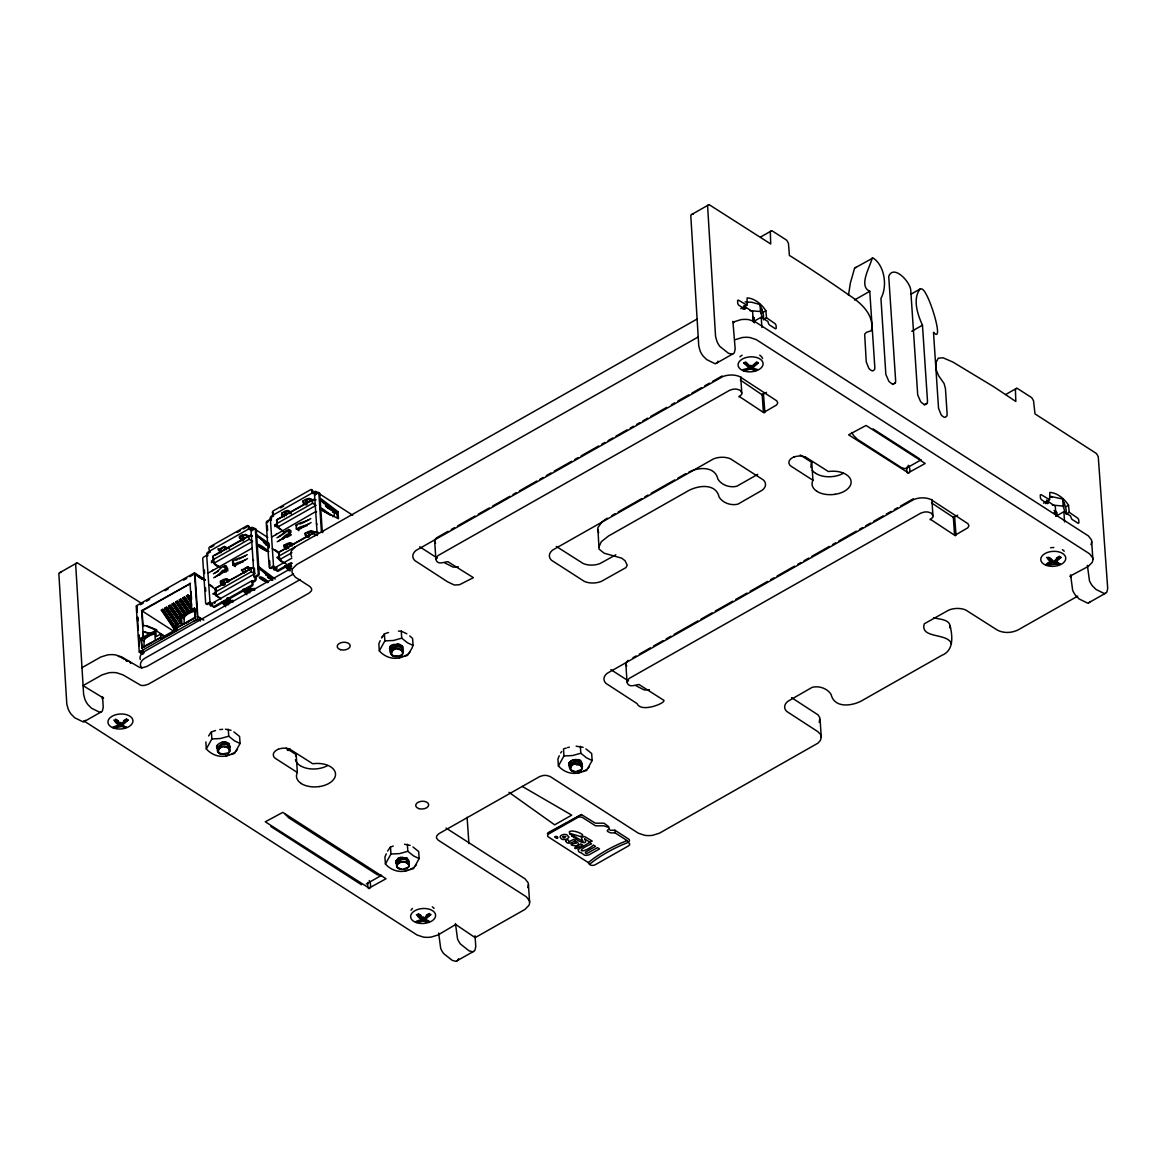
<?xml version="1.0" encoding="UTF-8"?>
<svg xmlns="http://www.w3.org/2000/svg" width="1166" height="1166" viewBox="0 0 1166 1166"><rect width="100%" height="100%" fill="white"/><g stroke="black" fill="none" stroke-linecap="round" stroke-linejoin="round"><path stroke-width="1.5" d="M740.702 376.662L741.765 392.767C743.325 395.347 736.008 396.892 740.046 396.979L764.138 412.881L764.881 412.298L763.453 394.05L766.456 392.344M931.867 499.514L932.931 515.62C934.564 518.243 927.101 519.686 931.211 519.817L955.304 535.733L956.047 535.136L954.619 516.902L957.621 515.197M742.829 309.092L745.876 307.358L745.613 308.553A4.387 2.215 60.5 0 1 744.783 309.077L738.748 305.201A4.387 2.215 60.5 0 1 737.757 303.51L737.568 300.639A4.387 2.215 60.5 0 1 738.413 300.114L746.91 305.157L740.804 308.626M1045.508 503.595L1048.569 501.861L1048.292 503.071A4.387 2.215 60.5 0 1 1047.462 503.581L1041.427 499.704A4.387 2.215 60.5 0 1 1040.436 498.013L1040.247 495.142A4.387 2.215 60.5 0 1 1041.092 494.632L1049.589 499.66L1043.483 503.129M848.498 295.26L850.32 283.221L854.605 268.136L873.028 257.948C884.979 265.746 887.501 286.836 880.942 298.379L885.854 374.461L888.725 381.063A8.658 4.358 60.5 0 0 893.433 384.095L895.459 382.754L895.648 380.757L888.725 276.371C893.52 263.895 910.573 281.997 910.777 290.553L917.715 394.939L920.586 401.541A8.658 4.358 60.5 0 0 925.294 404.573L927.32 403.232L927.509 401.235L922.466 325.183C917.627 314.674 912.395 299.035 920.003 289.066L921.155 288.949C927.757 287.215 945.437 346.127 933.485 332.266L938.543 408.319L941.093 414.717A6.734 3.381 60.5 0 0 945.232 417.37L946.967 415.854L947.113 413.828L945.437 388.482L944.066 383.483L938.528 375.583L936.342 370.205L935.919 362.582L938.28 358.195L942.988 357.773L952.972 362.101L994.073 386.952L1015.819 401.468L1015.397 389.284A8.774 4.416 60.5 0 1 1017.073 388.249L1031.589 397.577A8.774 4.416 60.5 0 1 1033.557 400.958L1035 413.886L1096.302 453.443A8.774 4.416 60.5 0 1 1098.27 456.81L1107.7 588.407L1106.898 592.007A13.161 6.632 60.5 0 1 1104.391 593.581L1096.04 589.471L1092.411 585.871A13.161 6.632 60.5 0 1 1089.467 580.814L1087.397 565.364M791.583 697.632L818.138 714.947L819.873 717.833L819.232 722.439M820.077 719.364L821.258 737.262L820.427 740.337L818.066 743.092L659.431 833.194L652.581 835.322A17.49 10.45 -3.8 0 1 644.798 835.337L638.37 833.209L550.192 776.556L547.029 775.521A8.964 5.364 -3.8 0 0 543.123 775.521L539.683 776.571L438.81 833.748L436.842 835.76A8.934 5.334 -3.8 0 0 436.594 838.106L438.095 840.088L526.332 896.785L529.393 900.75A17.563 10.494 -3.8 0 1 528.868 905.428L524.933 909.436L475.174 937.639L455.702 924.492L438.066 934.957L431.216 937.07A17.548 10.494 -3.8 0 1 423.433 937.1L417.049 935.001L83.733 720.807M598.756 547.408L601.262 541.738L608.419 536.068L686.876 491.586C696.7 485.479 715.72 482.345 719.101 497.037C722.862 503.1 731.228 505.884 738.005 504.106L762.287 490.157A14.866 8.876 -3.8 0 0 763.409 479.984L730.47 458.821A14.866 8.876 -3.8 0 0 713.577 458.865L552.611 550.09A14.866 8.876 -3.8 0 0 551.489 560.263L584.428 581.44A14.866 8.876 -3.8 0 0 601.321 581.397L625.909 567.638L627.25 565.219L625.049 560.729L621.74 558.179L604.163 553.209L599.033 549.099L597.852 527.702L601.977 521.887L607.224 518.17M949.955 627.964C951.252 619.131 939.461 619.452 933.587 617.747M950.246 626.142C952.535 636.738 953.905 650.599 941.764 655.379L863.306 699.862C853.483 705.984 834.462 709.103 831.081 694.411C827.306 688.348 818.955 685.564 812.177 687.342L787.895 701.291A14.866 8.876 -3.8 0 0 786.773 711.464L817.76 731.592L820.427 734.23L821.258 737.262M217.794 748.047C218.989 743.748 226.262 742.494 228.857 746.065L228.944 746.838M390.814 647.888L392.709 645.192M397.081 865.478C398.626 860.537 406.832 860.085 409.324 864.502L408.289 867.285L403.975 868.889M570.101 765.333C571.311 761.048 578.569 759.795 581.178 763.351M229.104 749.184L229.017 748.412C220.33 740.133 211.833 757.025 226.175 753.979C234.191 753.571 224.12 743.281 230.198 749.417L229.95 751.312L227.997 752.945L223.085 753.848M402.27 651.386L402.183 650.613C393.51 642.32 384.999 659.213 399.355 656.167C407.371 655.758 397.3 645.468 403.378 651.605L402.343 654.388L399.69 655.686M397.664 867.358C400.302 870.171 405.331 870.055 408.071 867.46C411.773 865.58 404.238 861.339 407.809 862.884L408.231 864.268M581.411 766.485L581.324 765.712C572.652 757.434 564.14 774.326 578.496 771.28C586.513 770.872 576.441 760.567 582.504 766.703L581.47 769.502L577.155 771.105M218.115 548.647L220.797 551.664M242.878 590.55L246.828 594.747M283.79 545.076L286.472 548.078M402.97 651.153L403.217 649.258C399.647 642.408 383.803 650.234 392.927 655.307M408.931 864.05L409.179 862.14C402.474 852.681 388.905 868.787 402.081 869.399M582.111 766.266L582.359 764.357C579.269 758.483 564.723 763.482 570.742 769.677M753.95 320.023L754.198 318.114L752.668 316.496M754.111 322.384L754.358 320.475L752.828 318.857L753.265 320.256M1056.629 514.527L1056.323 511.743L1054.035 510.46M215.535 730.543L211.41 731.927L211.877 738.938L206.324 748.922C211.95 755.247 220.491 758.089 228.638 755.262M233.87 731.869L239.598 736.475L240.065 743.485L234.512 753.484L226.146 755.801M380.174 640.688L378.848 643.865L379.314 650.876C384.94 657.201 393.481 660.043 401.629 657.216M388.526 632.497L384.401 633.867L384.867 640.877L379.314 650.876M409.747 635.936L412.589 638.429L413.055 645.439L411.729 648.617L407.502 655.438L399.136 657.755M386.267 853.818L384.94 856.995L385.407 864.006C391.033 870.332 399.574 873.174 407.721 870.346M393.248 846.079L390.493 846.997L390.96 854.008L385.407 864.006M412.953 846.953L418.681 851.559L419.148 858.57L413.595 868.568L405.229 870.885M559.257 755.757L557.931 758.949L558.397 765.96C564.023 772.286 572.564 775.113 580.712 772.3M566.239 748.033L563.484 748.951L563.95 755.962L558.397 765.96M585.944 748.907L591.672 753.513L592.139 760.523L586.585 770.507L578.219 772.839M243.825 539.727L242.47 536.287L245.603 534.509L249.174 536.112M224.805 584.166L223.435 580.712M245.982 572.156L244.627 568.716L247.746 566.938L251.317 568.542M286.166 515.736L284.504 512.938L287.929 510.519L291.311 513.842M307.343 503.727L305.988 500.287L309.107 498.509L311.366 500.739M288.308 548.166L286.953 544.726L290.086 542.948L292.345 545.163M309.5 536.156L308.13 532.716L311.264 530.938L313.523 533.154M718.037 361.154L717.556 362.145A13.176 6.632 60.5 0 1 715.05 363.719L706.698 359.609L703.069 356.009A13.161 6.632 60.5 0 1 700.125 350.951L698.755 345.938L690.768 215.287A8.774 4.416 60.5 0 1 692.444 214.252L693.158 214.252M458.646 958.714L458.151 959.72A13.161 6.632 60.5 0 1 455.644 961.28L452.189 960.332L443.663 953.584A13.161 6.632 60.5 0 1 440.719 948.526L438.649 933.062M908.023 466.109L907.527 467.1A13.161 6.632 60.5 0 1 905.035 468.659L901.58 467.712L857.462 439.363L853.833 435.763A13.161 6.632 60.5 0 1 851.748 432.455M219.937 567.186L213.859 563.28L213.247 555.832L248.533 535.835L252.264 535.864L248.533 535.835M220.578 598.639L216.016 595.709L215.404 588.262L252.833 567.565L215.404 588.262M283.455 531.186L277.377 527.28L276.765 519.832L312.051 499.835L315.767 499.864L312.051 499.835M290.174 566.545L279.519 559.709L278.922 552.261L314.193 532.264L317.924 532.294L314.193 532.264M226.67 548.734L224.411 546.519L220.986 548.938L224.411 546.519L229.571 548.836M247.848 536.739L245.603 534.509L242.164 536.928M223.143 581.353L226.568 578.948L230.139 580.551M244.321 569.358L247.746 566.938L250.005 569.154M284.504 512.938L287.448 511.262C288.25 508.638 276.313 514.833 284.387 516.786M305.681 500.928L309.107 498.509M286.647 545.353L290.086 542.948M307.839 533.358L311.264 530.938M320.038 509.076L330.255 515.139M397.212 862.155C399.34 858.817 405.506 857.768 407.998 861.149L408.085 861.922M208.568 735.95L209.618 734.478M236.304 750.919L237.354 749.447M382.608 636.432L381.559 637.904L384.401 633.867M409.295 652.873L410.345 651.4M387.651 851.034L388.701 849.562M415.387 866.003L416.437 864.531M560.642 752.974L561.691 751.516M588.378 767.957L589.428 766.485M953.059 517.15L931.474 502.867M316.554 511.597L315.709 512.122M221.904 602.297L225.65 606.757M126.526 719.072L120.798 724.217C115.638 717.105 111.047 719.99 119.005 725.237C106.048 728.575 117.3 727.701 121.045 726.535C132.152 727.832 123.348 728.08 122.241 723.401L128.085 720.092L126.526 719.072L123.596 720.734M128.085 720.092L122.357 725.223M758.235 362.918L752.507 368.062L757.492 369.52L755.481 370.569L750.715 369.083L750.583 367.261L744.739 370.569L743.835 370.132L743.165 369.564L749.14 368.077L749.024 366.255L743.908 362.961L745.701 361.941L750.933 367.057L756.661 361.912L758.235 362.918L752.376 366.241L752.507 368.062M429.205 913.59L423.477 918.721C418.332 911.754 413.711 914.377 421.684 919.741C410.738 921.912 418.259 923.385 423.243 920.746C427.893 923.661 432.834 920.965 425.036 919.726L424.92 917.904L430.764 914.596L429.205 913.59L426.275 915.237M430.764 914.596L425.036 919.726M1059.34 556.415L1053.612 561.56C1048.453 554.448 1043.861 557.333 1051.819 562.58C1035.554 566.632 1057.868 563.805 1060.171 564.038L1055.055 560.744L1060.914 557.435L1059.34 556.415L1056.411 558.077M1060.914 557.435L1055.186 562.566L1060.171 564.038M209.997 733.676L211.41 731.927M389.08 848.761L390.493 846.997M229.002 749.84L230.037 747.056C223.347 737.597 209.778 753.688 222.954 754.315M436.171 538.153L435.049 539.567A8.774 5.247 -3.8 0 0 434.787 541.913L435.603 543.327M284.912 533.037L276.954 537.803M608.725 826.679L604.44 823.502A1.88 1.122 -3.8 0 0 603.157 823.181L596.103 823.196A1.88 1.122 -3.8 0 1 594.82 822.861L581.411 814.568L548.749 832.335L547.437 833.428L548.326 834.404M740.308 380.014L761.908 394.676M252.191 548.122L208.073 573.133M315.928 511.51L271.576 537.132M872.139 258.036C870.55 266.139 857.943 285.976 869.763 291.311L874.821 367.377L874.675 369.389L872.926 370.919A6.734 3.381 60.5 0 1 868.801 368.252L866.236 361.854L864.676 334.176L866.396 332.354L871.308 330.736C874.792 315.082 860.8 302.65 848.892 295.042C829.74 281.647 810.326 268.632 790.577 256.126L789.397 255.5L788.464 243.461A8.774 4.416 60.5 0 0 786.511 240.079L771.979 230.751A8.774 4.416 60.5 0 0 770.318 231.801L770.726 243.971L709.249 204.72A8.774 4.416 60.5 0 0 707.587 205.755L715.56 336.406L716.944 341.419A13.161 6.632 60.5 0 0 719.888 346.477L728.415 353.24L731.869 354.187A13.176 6.632 60.5 0 0 734.361 352.613L735.178 349.013L732.904 321.393L733.982 322.559M588.262 862.578L593.042 858.89A140.897 84.2 -3.8 0 1 620.691 843.222L627.089 840.569L628.78 842.741A3.76 2.245 -3.8 0 1 628.43 845.918L595.243 864.735A3.76 2.245 -3.8 0 1 589.938 864.749L588.262 862.578L548.501 837.028A3.76 2.245 -3.8 0 1 548.851 833.85L577.447 817.628A3.76 2.245 -3.8 0 1 582.738 817.628L594.995 825.499A1.88 1.122 -3.8 0 0 596.278 825.82L603.332 825.805A1.88 1.122 -3.8 0 1 604.615 826.126C616.391 829.42 601.612 829.507 609.978 832.568A1.88 1.122 -3.8 0 0 611.261 832.888L615.123 832.874L627.089 840.569M589.384 864.385L594.164 860.697A140.897 84.2 -3.8 0 1 621.813 845.029L628.212 842.377M239.511 536.36L242.732 534.509M305.39 532.643L304.982 533.547L308.917 537.264M243.082 590.288L246.317 588.422M255.937 535.369L269.215 545.09M295.537 546.635L291.587 550.629A17.548 10.494 -3.8 0 0 291.063 555.308L291.689 556.78M628.183 660.422L626.215 662.419A8.774 5.247 -3.8 0 0 625.953 664.766L626.769 666.165M234.862 752.274L230.97 754.475M407.852 654.228L403.961 656.429M413.945 867.358L410.053 869.559M586.935 769.312L583.044 771.513M907.294 467.07C904.699 476.879 913.124 474.052 908.46 465.278M368.121 882.341C365.905 892.165 373.528 889.439 369.287 880.549M268.18 521.625L268.049 521.727A1.472 0.918 -57.3 0 0 267.218 522.936M563.163 836.518L565.772 836.518L564.461 837.902A1.516 0.904 -3.8 0 1 563.163 836.532M194.416 573.468L203.904 579.604M197.287 616.61L203.802 620.137M59.86 572.608L76.665 563.076M691.788 214.427L708.593 204.895M210.813 547.393L213.917 545.63M237.208 532.439L240.313 530.676M243.417 528.912L246.522 527.149M280.525 507.88L283.63 506.117M760.626 236.989L771.338 230.926M251.011 530.253L254.115 576.951L257.394 575.1A1.472 0.918 -57.3 0 0 258.269 573.395L255.325 529.014A1.472 0.918 -57.3 0 0 254.144 528.475L251.011 530.253L251.943 530.851L251.798 528.679L248.518 529.087L208.277 551.853A2.347 1.472 -57.3 0 0 206.63 554.725L209.982 601.962L211.483 604.804M312.036 493.087L271.78 515.853A2.347 1.472 -57.3 0 0 270.148 518.724L270.264 520.459L271.314 519.861L271.489 517.194L273.485 516.057L272.363 512.603A1.472 0.918 -57.3 0 1 273.398 510.795L310.666 489.676A1.472 0.918 -57.3 0 1 311.832 490.23L312.036 493.087L315.301 492.679M209.895 550.935L209.967 552.057L207.665 553.733L207.81 555.861L206.878 555.264L203.598 557.129A1.472 0.918 -57.3 0 0 202.724 558.835L205.682 603.347A1.472 0.918 -57.3 0 0 206.848 603.74L209.982 601.962M317.269 535.573L314.529 494.253L317.662 492.475A1.472 0.918 -57.3 0 1 318.843 493.029L321.437 532.06M271.314 519.861L270.395 519.264L267.116 521.129A1.472 0.918 -57.3 0 0 266.242 522.834L269.2 567.346A1.472 0.918 -57.3 0 0 270.366 567.74L273.5 565.962L275.001 568.819L276.925 567.725L275.992 567.128L291.777 558.179M214.879 555.41L250.675 535.121M314.179 499.121L276.765 519.832M213.159 559.68L249.101 539.304L252.628 541.301L213.859 563.28L212.941 556.371M276.677 523.68L312.619 503.304L314.966 504.645M211.367 561.05C211.746 558.893 214.981 567.361 219.004 566.443M274.535 524.889L275.934 524.452L278.747 526.595M211.338 562.639L212.401 562.041M274.855 526.638L275.934 524.452M205.041 579.648L194.474 572.856L136.189 605.897L139.264 652.071L142.237 653.98M137.224 606.466L137.049 612.252M140.314 604.702L143.403 602.953M146.508 601.204L149.598 599.441M165.062 590.681L168.152 588.932M183.616 580.158L186.72 578.409M189.81 576.66L192.9 574.896M194.445 574.022L205.347 580.391M316.132 505.301L277.377 527.28L277.129 523.651M150.618 633.444L143.01 631.549L143.374 636.913L141.625 610.62L190.51 583.466L142.092 610.911L143.054 625.574L144.234 625.413M219.179 575.392A17.301 10.334 -3.8 0 0 219.631 574.969L221.671 572.987A15.916 9.517 -3.8 0 1 224.572 570.844L226.262 569.883L226 565.933L223.391 566.297A15.916 9.517 -3.8 0 0 220.476 568.44L218.436 570.422A17.301 10.334 -3.8 0 1 215.287 572.754M243.315 561.706A17.301 10.334 -3.8 0 1 242.601 561.954L239.19 563.061A15.916 9.517 -3.8 0 0 235.459 564.679L232.836 565.044L232.573 561.094L234.264 560.132A15.916 9.517 -3.8 0 1 237.995 558.514L241.406 557.406A17.301 10.334 -3.8 0 0 245.458 555.657M282.697 539.392A17.301 10.334 -3.8 0 0 283.149 538.969L285.174 536.987A15.916 9.517 -3.8 0 1 288.089 534.844L289.78 533.882L289.518 529.932L286.894 530.297A15.916 9.517 -3.8 0 0 283.994 532.439L281.953 534.422A17.301 10.334 -3.8 0 1 278.791 536.754M307.183 525.575A17.301 10.334 -3.8 0 1 306.104 525.953L302.694 527.061A15.916 9.517 -3.8 0 0 298.977 528.679L296.353 529.043L296.091 525.094L297.782 524.132A15.916 9.517 -3.8 0 1 301.513 522.514L304.924 521.406A17.301 10.334 -3.8 0 0 308.975 519.657M289.518 529.932L287.827 530.894A15.916 9.517 -3.8 0 0 287.273 531.215M213.436 573.803L218.042 571.194M247.294 554.608L238.928 559.112M310.812 518.608L302.431 523.111M288.221 532.527L291.063 530.924L290.13 530.326L290.392 534.276L291.325 534.873L287.069 537.293M226.262 569.883L223.653 570.247A15.916 9.517 -3.8 0 0 220.738 572.389L218.698 574.372A17.301 10.334 -3.8 0 1 215.55 576.704M232.836 565.044L234.526 564.082A15.916 9.517 -3.8 0 1 238.258 562.464L241.668 561.356A17.301 10.334 -3.8 0 0 245.72 559.607M289.78 533.882L287.157 534.247A15.916 9.517 -3.8 0 0 284.256 536.389L282.216 538.386A17.301 10.334 -3.8 0 1 279.053 540.703M296.353 529.043L298.044 528.081A15.916 9.517 -3.8 0 1 301.775 526.464L305.186 525.356A17.301 10.334 -3.8 0 0 309.238 523.607M222.385 570.334L222.823 571.661L225.956 569.883L225.344 568.658M286.34 535.66L289.459 533.882L288.862 532.658M213.699 577.753L226.889 570.276L227.807 570.874L227.632 568.236M234.381 566.035L247.556 558.558M277.216 541.753L290.392 534.276M311.074 522.557L297.898 530.034L298.817 530.632L298.642 527.994M332.485 512.268C336.376 508.974 318.012 502.109 321.131 498.829L338.009 511.699L338.475 518.753L321.874 510.125C317.181 501.876 338.825 524.991 333.534 511.67M175.323 630.923L161.345 610.124L162.876 609.264L163.896 609.905L176.809 629.159M176.911 625.909L164.945 608.084L166.461 607.224L167.481 607.88L178.413 624.16M180.497 623.883L168.531 606.058L170.047 605.198L171.067 605.839L181.007 620.647M181.094 617.397L172.116 604.017L173.632 603.157L174.652 603.813L182.61 615.648M184.68 615.356L175.702 601.991L177.217 601.131L178.238 601.773L186.196 613.622M188.265 613.331L179.287 599.951L180.817 599.091L181.823 599.747L189.781 611.582M191.851 611.29L182.873 597.925L184.403 597.065L185.409 597.706L191.384 606.597M191.443 603.318L186.458 595.884L187.988 595.024L190.991 598.639M163.896 609.905L162.365 610.78L161.345 610.124M172.116 604.017L173.122 604.673L174.652 603.813M175.702 601.991L176.722 602.647L178.238 601.773M186.458 595.884L187.478 596.54L188.994 595.68M337.295 517.587L336.945 512.311L338.009 511.699M332.776 516.727L333.84 516.13M316.336 531.565L278.922 552.261M81.853 667.754L100.786 657.012L107.622 654.898A17.548 10.494 -3.8 0 1 115.405 654.869L121.789 656.968L139.687 667.462A8.774 5.247 -3.8 0 0 143.578 667.448L147.003 666.384L300.23 579.531M215.316 592.109L251.258 571.748L254.771 573.73L216.016 595.709L215.098 588.801M278.834 556.109L696.962 319.105M272.174 580.1L261.942 570.538L259.741 568.862L258.327 569.095M141.523 647.83L160.981 637.365L141.99 648.136L140.897 638.312L143.374 636.913M190.043 583.175L191.792 609.468L194.722 608.361L195.363 617.878L175.906 628.343L195.305 617.164M291.937 552.684L279.519 559.709L278.616 552.801M140.897 638.312L155.763 630.456L164.581 636.126M194.722 608.361L180.322 616.523L180.73 622.702L176.139 625.297L176.518 630.923L175.906 628.343M181.969 624.728L181.459 617.047L194.795 609.497M210.915 602.56L207.781 604.338A1.472 0.918 -57.3 0 1 206.615 603.944L206.586 603.594M254.115 576.951L255.048 577.549L258.313 575.698A1.472 0.918 -57.3 0 0 259.202 573.993L256.258 529.612A1.472 0.918 -57.3 0 0 255.077 529.072M274.418 566.559L271.284 568.338A1.472 0.918 -57.3 0 1 270.133 567.944L270.089 567.536M251.943 580.755L212.474 603.128L212.678 606.145A1.472 0.918 -57.3 0 0 213.844 606.553L251.113 585.434A1.472 0.918 -57.3 0 0 252.148 583.627L251.943 580.755L253.066 584.224A1.472 0.918 -57.3 0 1 252.045 586.017L214.763 607.136A1.472 0.918 -57.3 0 1 213.611 606.743M252.876 581.353L255.179 579.721L255.048 577.549M165.178 636.855L160.762 634.013L156.171 636.621L155.763 630.456M252.949 582.475L254.582 581.557A2.347 1.472 -57.3 0 0 256.214 578.671L256.097 576.951M276.998 568.848L275.365 569.766A2.347 1.472 -57.3 0 1 273.485 568.891L273.369 567.157M291.325 562.624L277.348 570.553A1.472 0.918 -57.3 0 1 276.196 570.145L275.992 567.128M290.145 563.586L285.16 566.763L289.168 570.757M176.11 628.999L172.976 630.777L141.625 610.62M292.258 563.222L278.28 571.136A1.472 0.918 -57.3 0 1 277.114 570.742M161.025 638.035L176.416 629.305M233.098 600.344L227.501 601.088L224.542 602.764L224.98 604.075L228.682 604.731M254.815 588.451L248.679 589.078L245.72 590.754L246.157 592.08L249.859 592.722M160.514 637.073L160.675 639.347L176.051 630.631M139.264 652.071L197.55 619.029L200.523 620.953M194.008 621.026L197.477 619.627M224.98 604.075L228.099 602.312L233.331 601.612M246.157 592.08L249.291 590.302L254.873 589.894M288.483 568.075L291.617 566.312L291.004 565.087L288.06 566.763L288.483 568.075L292.2 568.731M698.157 336.989L296.718 564.533L292.783 568.512A17.548 10.494 -3.8 0 0 292.258 573.206L295.319 577.185L310.025 586.629L311.555 588.611A8.774 5.247 -3.8 0 1 311.293 590.958L309.325 592.955L148.199 684.282L144.773 685.346A8.774 5.247 -3.8 0 1 140.882 685.36L122.984 674.866L116.6 672.767A17.548 10.494 -3.8 0 0 108.817 672.782L101.967 674.91L83.034 685.637L103.555 698.113L102.083 698.696M291.354 568.25L144.788 651.328A14.094 8.424 -3.8 0 0 140.241 659.504M293.38 574.066L145.24 658.047A14.094 8.424 -3.8 0 0 141.873 668.249M761.281 313.333L765.858 310.724C761.821 304.457 754.81 298.307 747.144 297.898L746.91 305.157M753.571 321.539L761.209 317.21L767.942 321.524L768.394 323.201A4.387 2.215 60.5 0 0 769.385 324.891L775.419 328.768A4.387 2.215 60.5 0 0 776.25 328.244L776.06 325.372A4.387 2.215 60.5 0 0 775.084 323.682L766.514 317.764L765.858 310.724M763.453 319.499L766.514 317.764M84.098 721.623L100.903 712.091M716.026 363.442L732.846 353.91M854.489 299.983L869.763 291.311M437.017 537.57L448.108 531.288M451.271 529.495L454.449 527.702M457.611 525.91L475.028 516.028M478.206 514.235L489.283 507.953M492.46 506.161L509.877 496.279M513.04 494.486L516.217 492.693M519.38 490.901L536.797 481.019M539.975 479.226L543.137 477.433M546.3 475.626L551.052 472.944M554.229 471.137L571.646 461.27M574.823 459.477L577.986 457.684M581.149 455.877L598.581 446.01M601.743 444.217L604.906 442.41M608.084 440.617L612.835 437.92M615.998 436.128L627.089 429.846M630.252 428.053L633.415 426.26M636.592 424.468L639.755 422.66M642.918 420.868L647.669 418.171M650.847 416.379L666.675 407.4M671.427 404.704L674.604 402.911M677.767 401.119L688.858 394.837M692.021 393.044L701.524 387.651M704.687 385.859L709.438 383.162M712.615 381.369L722.118 375.977M114.603 727.73L120.448 724.421L125.564 727.701M910.835 294.269L920.003 289.066M764.634 411.948L776.673 404.937L777.766 402.897L776.789 400.856L739.608 376.574A14.866 8.876 -3.8 0 0 722.716 376.618L416.043 550.439A14.866 8.876 -3.8 0 0 414.907 560.613L447.671 581.878L454.361 585.026L459.491 584.72L473.411 577.666L448.604 562.158C447.598 560.03 438.11 566.472 435.982 559.811A8.774 5.247 -3.8 0 1 436.23 557.465L438.212 555.468L729.639 390.289L733.064 389.225A8.774 5.247 -3.8 0 1 736.956 389.211L740.148 390.26L741.765 392.767M911.768 331.246L922.466 325.183M611.931 515.503L615.08 513.725M618.213 511.947L641.752 498.596M644.885 496.818L648.034 495.04M651.167 493.262L674.706 479.926M677.84 478.147L685.695 473.702M892.398 384.489L895.459 382.754M615.765 554.827L600.126 563.499A14.866 8.876 -3.8 0 1 583.248 563.542L556.299 546.446M757.74 474.358L736.81 486.222C730.047 488 721.681 485.202 717.906 479.153C715.05 465.89 698.463 467.041 688.873 472.084M287.215 749.942L289.328 748.747M288.133 750.54L290.261 749.344M924.259 404.952L927.32 403.232M1005.719 394.487L1016.417 388.424M906.011 468.397L921.286 459.739M908.926 472.434L925.192 463.47L866.09 425.459L848.615 434.801L907.644 472.449M632.934 657.726L636.111 655.933M639.274 654.141L650.366 647.859M653.528 646.051L663.031 640.673M666.194 638.881L670.946 636.184M674.123 634.391L697.88 620.924M701.043 619.131L712.135 612.835M715.297 611.042L732.714 601.175M735.892 599.382L746.969 593.086M750.146 591.293L767.563 581.426M770.741 579.619L773.903 577.826M777.066 576.033L794.498 566.166M797.661 564.359L800.823 562.566M804.001 560.773L808.752 558.077M811.915 556.284L829.332 546.402M832.509 544.609L835.672 542.817M838.835 541.024L856.267 531.142M859.429 529.349L862.592 527.557M865.77 525.764L870.521 523.068M873.684 521.275L883.187 515.882M886.349 514.089L891.101 511.393M894.278 509.6L897.441 507.808M900.618 506.015L913.284 498.829M955.799 534.8L967.838 527.79L968.931 525.735L967.955 523.694L930.774 499.427A14.866 8.876 -3.8 0 0 913.882 499.471L607.209 673.292A14.866 8.876 -3.8 0 0 606.072 683.451L637.073 703.594C641.315 713.709 668.905 701.772 663.221 699.921L639.784 684.996C639.012 682.81 629.276 689.368 627.148 682.649A8.774 5.247 -3.8 0 1 627.395 680.317L629.378 678.32L920.805 513.127L924.23 512.063A8.774 5.247 -3.8 0 1 928.121 512.063L931.313 513.113L932.931 515.62M366.284 883.988L381.574 875.316A13.161 6.632 60.5 0 1 380.597 875.579L377.143 874.631L288.906 817.934L285.276 814.334M369.768 887.705L386.033 878.741L282.799 812.367L265.28 821.811L368.485 887.705M1065.491 506.962L1068.537 505.228C1064.5 498.975 1057.489 492.81 1049.823 492.402L1049.589 499.66M1056.25 516.042L1063.888 511.714L1070.621 516.042L1071.073 517.704A4.387 2.215 60.5 0 0 1072.064 519.395L1078.098 523.272A4.387 2.215 60.5 0 0 1078.929 522.747L1078.739 519.876A4.387 2.215 60.5 0 0 1077.763 518.185L1069.193 512.268L1068.537 505.228M1066.132 514.002L1069.193 512.268M547.641 833.734L566.122 823.269M569.197 821.52L581.513 814.538M1047.316 563.236L1051.703 560.759L1051.819 562.58M417.282 922.233L423.127 918.925L428.243 922.204M1047.418 565.073L1053.262 561.764L1058.378 565.044M1077.734 596.103L1018.122 629.888C1011.68 633.08 1003.489 633.488 997.105 629.946L965.754 610.007A14.866 8.876 -3.8 0 0 948.862 610.051L924.274 623.81C919.697 639.114 948.439 632.54 951.427 644.04M456.62 961.017L473.44 951.485M1088.563 602.837L1105.368 593.305M750.715 369.083L744.739 370.569M793.9 457.014L792.399 457.728A10.275 6.151 -3.8 0 0 789.061 463.645A10.159 6.063 -3.8 0 0 791.408 466.429L812.95 480.275A19.764 11.806 -3.8 0 0 812.25 485.45A19.283 11.529 -3.8 0 0 815.442 490.23L816.856 491.265M278.295 749.257L276.808 749.971A10.275 6.151 -3.8 0 0 273.471 755.889A10.159 6.063 -3.8 0 0 275.817 758.672L297.359 772.504A19.764 11.806 -3.8 0 0 296.66 777.693A19.283 11.529 -3.8 0 0 299.851 782.459L301.265 783.494M734.07 321.787L740.92 319.659A17.548 10.494 -3.8 0 1 748.703 319.63L755.087 321.729L1088.403 535.923L1091.463 539.902A17.548 10.494 -3.8 0 1 1090.939 544.58M735.265 339.67L742.115 337.557A17.548 10.494 -3.8 0 1 749.898 337.528L756.268 339.627L1089.583 553.821L1092.644 557.785A17.548 10.494 -3.8 0 1 1092.134 562.478L1088.184 566.472L1069.82 576.252L1071 576.879M247.819 587.577L254.261 589.617M143.476 631.841L150.225 633.808M266.3 545.265L266.883 544.07L263.472 542.511M579.167 763.876L576.543 764.561M413.055 645.439L407.459 642.772L401.731 638.166L393.365 640.498L384.867 640.877M240.065 743.485L234.468 740.818L228.74 736.212L220.374 738.544L211.877 738.938M592.139 760.523L586.542 757.856L580.814 753.251L572.448 755.568L563.95 755.962M419.148 858.57L413.551 855.902L407.823 851.297L399.457 853.629L390.96 854.008M458.296 566.822L453.18 567.128L444.712 562.857M649.462 689.674L644.346 689.981L635.878 685.695M233.083 601.627L226.889 599.47L226.947 598.304M567.609 747.581L569.358 747.173M329.497 509.323L330.401 508.07L325.401 505.811M268.136 577.753L269.2 576.674L265.629 574.94M576.062 759.503C572.681 759.43 567.099 762.462 569.591 766.383M402.882 857.287C398.932 856.85 392.898 861.689 397.402 865.114M576.339 764.211C569.533 762.943 567.492 772.548 575.261 771.601M258.211 567.725L272.771 578.598M219.776 729.595L222.633 729.304M156.667 630.748L156.623 629.786L146.989 625.851L143.054 625.574M855.334 267.553L856.208 267.48M250.69 568.265L254.421 568.294L254.771 573.73M398.014 655.992L394.516 655.817M267.728 576.631L268.967 575.377M762.229 317.502L760.494 311.555L749.68 310.593M1064.908 512.02L1063.173 506.059L1052.359 505.097M745.089 301.892L751.822 302.256L760.028 304.545L763.366 314.514L763.715 319.776M629.072 841.429A3.76 2.245 -3.8 0 0 628.532 838.981L614.948 830.25L611.086 830.265A1.88 1.122 -3.8 0 1 609.803 829.93M398.451 631.127L401.264 631.156L406.861 633.823M225.461 729.187L231.043 730.295M576.135 746.196L583.117 747.333M404.558 844.257L410.126 845.379M61.23 572.433L60.501 572.419A8.774 4.416 60.5 0 0 58.839 573.468L66.812 704.118L68.196 709.132A13.161 6.632 60.5 0 0 71.141 714.19L74.77 717.79L83.121 721.885A13.161 6.632 60.5 0 0 85.628 720.326M396.119 656.502C385.334 656.589 394.487 645.075 400.608 649.812M221.351 753.615C211.789 751.487 223.522 743.995 227.443 747.61M576.368 764.196L579.75 764.911M397.562 867.46C394.195 863.146 403.961 860.508 406.57 862.694M222.823 571.661L226.291 571.952M1050.42 496.366L1062.707 499.048L1066.045 509.017L1066.394 514.279M397.562 649.112L400.448 649.71M576.704 764.211L579.589 764.809M224.397 746.91L227.268 747.508M403.523 862.009L406.409 862.607M747.115 302.46L747.931 302.548M1049.794 496.964L1052.184 497.401M287.783 510.562L291.5 512.122M245.589 534.582L239.424 537.672L242.062 540.776M224.411 546.577L218.188 549.769L220.884 552.786M247.746 567.011L241.522 570.189L244.219 573.206M265.25 544.158L266.766 543.881L266.577 542.802M400.215 644.74C396.221 643.253 387.739 645.979 390.464 651.284M577.782 759.532L580.668 760.392M572.069 770.42L573.657 770.915M398.889 868.204L400.477 868.699M328.477 508.07L330.284 507.88L330.095 506.816M125.841 660.35L129.892 661.705L130.665 663.469M276.429 533.955L275.934 534.728M212.926 569.955L212.416 570.728M215.069 602.385L214.675 603.405M118.291 656.312L119.661 656.837M146.566 626.215L156.273 630.179M1054.181 512.821L1056.469 514.104L1057.139 515.926M406.176 857.622L407.488 858.176M312.677 500.112C309.908 495.871 297.68 501.526 305.579 504.776M314.835 532.541C312.036 528.3 299.851 533.97 307.722 537.205M293.657 544.551C290.844 540.295 278.674 545.98 286.544 549.215M919.595 458.806L873.043 428.899M361.533 884.79L270.862 826.519M257.045 544.93L266.737 551.139M268.923 551.62C254.873 547.364 253.109 538.561 267.801 550.541M259.202 577.374L267.393 582.563M268.063 582.475C255.922 578.54 258.021 572.477 268.442 581.965M805.487 456.985L828.356 471.53A19.764 11.806 -3.8 0 1 836.969 471.443A19.283 11.529 -3.8 0 1 844.665 473.658L846.283 474.591A19.603 11.718 -3.8 0 1 850.058 485.96A19.603 11.718 -3.8 0 1 835.22 494.297M289.897 749.228L312.765 763.774A19.764 11.806 -3.8 0 1 321.379 763.686A19.283 11.529 -3.8 0 1 329.074 765.902L330.692 766.82A19.603 11.718 -3.8 0 1 334.467 778.203A19.603 11.718 -3.8 0 1 319.63 786.54M953.249 517.675L954.619 516.902M121.133 657.507L124.092 659.198M522.295 786.438L571.734 815.151L554.652 824.828L508.988 792.326M323.288 531.273L322.763 532.25M276.852 557.377L279.855 559.622M214.588 592.882L214.544 594.471M281.05 529.539L274.885 525.05M284.679 562.886C281.166 563.659 273.048 552.48 280.904 559.024M221.161 598.887L213.334 593.377L212.824 593.975M197.433 576.106L201.893 578.948M745.876 307.358L752.609 311.672L753.294 321.903M1048.569 501.861L1055.288 506.19L1055.973 516.407M750.583 367.261L755.699 370.54M1046.587 557.465L1051.703 560.759M800.27 455.002L811.755 462.377L812.95 480.275M419.716 546.796L437.367 558.135M610.882 669.634L628.532 680.973M315.957 491.586L352.7 515.197M311.949 491.965L314.499 491.644A2.347 1.472 -57.3 0 1 316.394 492.518L316.511 494.253M314.529 494.253L315.447 494.85M326.436 506.714L337.091 513.565M326.363 506.948L337.018 513.798M296.091 525.094L297.009 525.677M272.48 514.337L273.412 514.935L273.296 513.186A1.472 0.918 -57.3 0 1 273.398 512.515M284.285 545.309L288.702 548.151M252.439 527.586L267.757 537.424M248.445 527.965L250.996 527.644A2.347 1.472 -57.3 0 1 252.876 528.519L252.993 530.239M274.71 549.623L277.654 551.518M265.965 544.668L269.011 546.621M278.922 553.413L272.334 548.516M268.107 577.097L272.669 580.027M268.034 577.33L272.596 580.26M232.573 561.094L233.506 561.677L233.768 565.641M209.967 552.057L208.86 548.588A1.472 0.918 -57.3 0 1 209.88 546.796L247.148 525.677A1.472 0.918 -57.3 0 1 248.329 526.23L248.518 529.087M222.152 581.12L225.096 583.015M220.782 581.309L225.184 584.151M197.418 575.931L201.864 578.788M209.72 584.676L212.664 586.571M216.905 590.375L208.831 584.516M223.624 600.592L226.656 602.545M182.873 597.925L191.836 610.416M179.287 599.951L187.26 610.969M202.301 619.379L197.812 616.508L194.984 573.73M195.363 617.878L194.256 608.069M168.531 606.058L177.494 618.548M181.459 617.047L184.199 618.811M164.945 608.084L176.882 625.02M141.99 603.609L77.32 562.901A8.774 4.416 60.5 0 0 75.644 563.936L83.631 694.586L85.001 699.6A13.161 6.632 60.5 0 0 87.946 704.658L91.575 708.258L99.926 712.368A13.161 6.632 60.5 0 0 102.433 710.794L103.235 707.194L102.55 696.743M160.675 639.347L160.762 634.013M446.039 828.049L525.137 878.887L528.198 882.851A17.563 10.494 -3.8 0 1 527.673 887.545M144.088 641.431L141.436 639.74L154.772 632.176L155.282 639.857M141.086 651.007L144.074 652.931M143.199 653.966L140.255 652.071L143.214 649.797M286.107 748.149L296.164 754.621L297.359 772.504M115.551 719.101L118.116 720.748M418.23 913.605L420.795 915.252M113.758 720.122L118.874 723.416L119.005 725.237M416.437 914.625L421.553 917.919L421.684 919.741M749.14 368.077L743.908 362.961M815.675 473.367L814.262 472.332A19.283 11.529 -3.8 0 1 812.163 470.044M300.085 765.61L298.656 764.575A19.283 11.529 -3.8 0 1 295.479 759.795M1054.574 512.661L1055.944 514.76M125.564 660.204L127.079 661.326M320.067 499.442L336.945 512.311M268.865 543.414L256.928 534.917L268.996 546.825M401.527 645.279L403.057 646.897M275.234 579.065L259.275 567.128L259.741 568.862M229.323 743.821C225.563 740.119 214.471 742.844 217.284 749.082M763.453 394.05L761.981 394.749M316.933 524.438L316.467 523.505M253.561 560.555L252.949 559.505M306.76 504.834L302.766 500.826M284.315 515.663L281.589 512.938M290.349 570.815L285.291 566.093L285.364 567.215M243.257 540.835L239.249 536.928M244.131 572.083L241.464 569.547M242.965 590.083L246.755 593.625M224.222 585.274L220.214 581.266M223.027 585.215C215.171 582.621 227.166 575.508 228.828 581.164M225.577 605.635L221.773 602.079L221.846 603.216M308.64 499.252L311.045 501.628M310.783 531.681L313.202 534.057M287.448 511.262L289.868 513.638M289.605 543.691L292.025 546.067M247.279 567.682L249.684 570.057M223.945 547.262L226.35 549.638M226.087 579.691L228.507 582.053M187.988 595.024L190.976 599.484M187.478 596.54L190.452 600.986M184.403 597.065L191.384 607.457M180.817 599.091L189.796 612.456M177.217 601.131L186.196 614.497M176.722 602.647L184.665 614.482M173.632 603.157L182.61 616.523M173.122 604.673L181.08 616.523M170.047 605.198L181.022 621.536M166.461 607.224L178.427 625.049M162.876 609.264L176.838 630.048M163.357 612.252L175.294 630.019M753.95 321.947L754.504 322.822M305.988 500.287L307.533 502.91M308.13 532.716L309.69 535.34M286.953 544.726L288.512 547.335M598.726 532.716L597.56 529.524M248.679 589.078L249.291 590.302M227.501 601.088L228.099 602.312M276.459 520.371L277.012 521.829M191.137 598.828L191.02 597.823L190.466 598.974M191.559 605.096L191.428 604.105L190.874 605.256M1064.31 503.071L1064.587 504.601M761.631 308.567L761.908 310.098M467.1 817.293L468.921 843.616M402.124 649.025L402.037 648.252C399.428 644.448 390.712 646.124 391.076 651.211M396.921 863.132L397.023 864.093M1091.682 541.447L1092.863 559.345M1070.592 574.882L1072.662 590.346A13.161 6.632 60.5 0 0 1075.591 595.403L1079.22 599.003L1087.587 603.099A13.161 6.632 60.5 0 0 1090.079 601.539M1063.888 511.714L1064.573 521.945M1062.707 499.048L1063.173 506.059M1055.055 560.744L1055.186 562.566M1053.262 561.764L1053.394 563.586M1046.674 499.923L1046.908 503.435M953.336 516.902L954.517 534.8M761.209 317.21L761.894 327.427M760.028 304.545L760.494 311.555M762.17 394.064L763.351 411.948M750.817 365.235L750.933 367.057M743.995 305.419L744.229 308.917M625.851 663.979L627.031 681.877M614.948 830.25L615.123 832.874M580.347 746.24L580.814 753.251M528.417 884.411L529.597 902.295M475.043 935.744L475.772 946.588L474.97 950.188A13.161 6.632 60.5 0 1 472.463 951.748L469.009 950.8L460.483 944.052A13.161 6.632 60.5 0 1 457.538 938.994L455.469 923.53M434.685 541.141L435.865 559.039M423.345 916.899L423.477 918.721M423.127 918.925L423.243 920.746M401.264 631.156L401.731 638.166M407.357 844.286L407.823 851.297M322.355 532.658L319.761 493.612A1.472 0.918 -57.3 0 0 318.58 493.072M312.954 493.684L312.765 490.813A1.472 0.918 -57.3 0 0 311.584 490.274M312.401 499.995L312.619 503.304M314.558 532.439L314.776 535.748M288.585 529.335L288.847 533.285M285.102 565.539L285.233 567.04M270.395 519.264L273.5 565.962M267.276 525.196L267.626 530.486M268.457 542.831L268.807 548.122M269.623 560.482L269.973 565.772M249.437 529.685L249.247 526.813A1.472 0.918 -57.3 0 0 248.066 526.274M248.883 535.996L249.101 539.304M251.04 568.425L251.258 571.748M243.228 589.005L243.3 590.127M235.138 563.994L235.313 566.632M226.627 566.326L226.889 570.276M228.244 598.362L228.317 599.499M227.836 598.245L228.055 599.411M227.545 598.216L227.764 599.353M227.399 598.231L227.472 599.353M225.082 565.335L225.344 569.285M227.239 598.245L227.166 599.397M221.584 601.729L221.715 603.041M228.274 729.202L228.74 736.212M209.851 603.157L209.967 604.892A2.347 1.472 -57.3 0 0 211.862 605.766M204.356 570.014L204.589 573.541M205.522 587.649L205.755 591.177M194.474 572.856L197.55 619.029M205.857 741.911L206.324 748.922M191.049 591.614L191.559 599.251M184.111 624.408L184.184 617.47A17.009 10.159 -3.8 0 1 195.48 611.071M144.016 647.145L144.074 640.192A17.009 10.159 -3.8 0 1 155.369 633.794M141.363 638.604L141.99 648.136M137.938 617.251L138.171 620.778M139.104 634.916L139.352 638.458M137.413 617.543L138.229 629.917M138.579 635.222L139.279 645.818M120.666 722.395L120.798 724.217M120.448 724.421L120.564 726.243M301.207 783.508A19.603 11.718 -3.8 0 0 309.762 786.554A19.72 11.791 -3.8 0 0 319.688 786.511M278.295 749.257A10.275 6.151 -3.8 0 1 289.955 749.228M816.798 491.265A19.603 11.718 -3.8 0 0 825.368 494.326A19.72 11.791 -3.8 0 0 835.279 494.267M843.28 473.294A19.487 11.645 -3.8 0 1 834.098 476.369A19.72 11.791 -3.8 0 1 824.187 476.398A19.487 11.645 -3.8 0 1 815.777 473.367M327.69 765.537A19.487 11.645 -3.8 0 1 318.493 768.613A19.72 11.791 -3.8 0 1 308.596 768.642A19.487 11.645 -3.8 0 1 300.187 765.596M793.827 457.101A10.159 6.063 -3.8 0 1 805.342 457.072M811.07 467.566A19.764 11.806 -3.8 0 1 810.88 466.269M810.938 464.972A19.764 11.806 -3.8 0 1 811.755 462.377M295.639 755.903A19.764 11.806 -3.8 0 1 296.164 754.621M739.929 356.781A12.52 7.492 -3.8 0 1 742.086 355.222M759.736 355.178A12.52 7.492 -3.8 0 1 762.593 358.545M753.178 316.948A6.646 3.964 -3.8 0 1 754.169 318.566M411.015 910.267A12.52 7.492 -3.8 0 1 412.473 908.46M432.28 906.842A12.52 7.492 -3.8 0 1 434.087 908.401M1050.581 547.772A12.52 7.492 -3.8 0 1 1053.831 547.51M1062.415 549.682A12.52 7.492 -3.8 0 1 1064.223 551.241M1054.866 510.941A6.151 3.673 -3.8 0 1 1056.061 514.498M1055.857 511.451A6.646 3.964 -3.8 0 1 1056.848 513.069M569.46 765.8A6.646 3.964 -3.8 0 1 569.197 762.375M573.526 759.911A6.646 3.964 -3.8 0 1 580.289 760.844A6.646 3.964 -3.8 0 1 581.397 764.969M578.846 763.803A5.626 3.367 -3.8 0 1 576.237 764.677M569.256 764.371A6.151 3.673 -3.8 0 1 574.08 759.838A6.151 3.673 -3.8 0 1 581.309 762.433M389.575 649.054A6.646 3.964 -3.8 0 1 390.1 647.29M394.443 644.827A6.646 3.964 -3.8 0 1 402.838 648.121M390.071 646.736A6.646 3.964 -3.8 0 1 394.4 644.288M397.358 644.084A6.646 3.964 -3.8 0 1 400.069 644.652M390.829 646.62A5.626 3.367 -3.8 0 1 392.446 645.104M390.552 647.232A5.626 3.367 -3.8 0 1 390.741 645.483M390.173 649.287A6.151 3.673 -3.8 0 1 394.997 644.754A6.151 3.673 -3.8 0 1 402.212 647.349M236.057 560.263A15.916 9.517 -3.8 0 1 237.296 559.709M223.755 567.215A15.916 9.517 -3.8 0 1 224.309 566.895M251.36 588.509A4.183 2.113 60.5 0 1 249.524 587.037M250.748 589.486A5.028 2.536 60.5 0 1 248.985 587.737M248.46 592.051A5.028 2.536 60.5 0 1 247.731 591.789M246.696 591.089A5.028 2.536 60.5 0 1 245.458 589.734M230.372 600.694A5.028 2.536 60.5 0 1 228.886 599.135M230.227 599.266A4.183 2.113 60.5 0 1 229.615 598.668M299.881 524.117A15.916 9.517 -3.8 0 1 301.44 523.447M285.772 532.279A15.916 9.517 -3.8 0 1 286.253 531.915M291.019 532.323A5.028 2.536 60.5 0 1 290.29 531.448M186.137 623.431A17.009 10.159 -3.8 0 1 187.056 622.644M188.061 621.901A17.009 10.159 -3.8 0 1 189.184 621.201M146.945 645.366A17.009 10.159 -3.8 0 1 151.595 642.743M396.469 863.86A6.646 3.964 -3.8 0 1 396.207 860.421M400.536 857.957A6.646 3.964 -3.8 0 1 408.931 861.251M397.897 858.365A6.646 3.964 -3.8 0 1 400.506 857.418M396.265 862.417A6.151 3.673 -3.8 0 1 402.693 857.753A6.151 3.673 -3.8 0 1 408.1 862.388M217.386 748.776A6.646 3.964 -3.8 0 1 217.124 745.336M221.453 742.873A6.646 3.964 -3.8 0 1 228.215 743.806A6.646 3.964 -3.8 0 1 229.323 747.931M221.423 742.334A6.646 3.964 -3.8 0 1 227.079 742.713M217.182 747.333A6.151 3.673 -3.8 0 1 217.386 745.424M222.021 742.8A6.151 3.673 -3.8 0 1 229.236 745.395M575.858 843.295C571.879 843.688 567.696 844.811 575.334 845.86C583.729 844.956 571.938 837.829 575.858 843.295M577.418 847.682L575.45 848.571A1.691 1.006 -3.8 0 1 574.721 848.119L575.465 846.982L577.418 847.682M584.632 838.937C589.121 846.035 577.403 841.254 575.698 838.558L577.228 838.135L583.015 841.371L581.207 837.421L584.647 836.547L592.226 841.109L589.442 841.881L584.632 838.937M576.849 846.341L578.817 847.318L582.723 845.088L580.887 843.907L576.849 846.341M565.685 840.861C566.734 845.277 573.366 842.493 575.348 840.38L573.803 839.389L568.819 841.808L568.483 840.19L567.186 839.724A3.265 1.953 -3.8 0 0 565.933 840.453L565.685 840.861M569.431 831.868L569.576 833.34L579.968 836.372C589.486 835.891 571.908 828.632 569.431 831.868M578.249 849.387L578.569 851.515A4.562 2.726 -3.8 0 0 581.076 852.696L584.385 855.115A4.46 2.667 -3.8 0 0 586.236 855.363L588.932 854.882L599.513 848.95L597.473 847.638L586.979 853.454A1.487 0.889 -3.8 0 1 585.667 853.352L585.332 852.171L595.52 846.385L593.465 845.058C583.233 853.949 573.074 851.836 591.526 843.82L589.471 842.493L578.249 849.387M568.76 836.999L568.09 838.237A4.329 2.594 -3.8 0 1 561.618 839.097L560.074 837.101A4.329 2.594 -3.8 0 1 562.42 834.798A4.329 2.594 -3.8 0 1 566.851 834.754L568.76 836.999M570.072 834.098L574.27 835.672L570.072 834.098M556.882 836.634L556.007 837.421C560.234 836.022 553.69 838.82 556.269 836.897C552.13 838.092 558.427 835.002 555.235 836.926L556.882 836.634M556.226 837.8C556.634 839.433 559.84 836.474 556.226 837.8M576.179 837.421L574.605 837.873L571.646 835.789L576.179 837.421M419.06 808.679A6.515 3.892 -3.8 0 0 428.709 804.788A6.515 3.892 -3.8 0 0 418.842 801.931A6.515 3.892 -3.8 0 0 419.06 808.679M340.559 649.681A6.515 3.892 -3.8 0 0 350.208 645.775A6.515 3.892 -3.8 0 0 340.341 642.932A6.515 3.892 -3.8 0 0 340.559 649.681M743.602 370.861A12.52 7.492 -3.8 0 0 763.06 364.302A12.52 7.492 -3.8 0 0 745.059 357.845A12.52 7.492 -3.8 0 0 743.602 370.861M416.145 922.525A12.52 7.492 -3.8 0 0 435.588 915.966A12.52 7.492 -3.8 0 0 417.588 909.509A12.52 7.492 -3.8 0 0 416.145 922.525M1046.281 565.364A12.52 7.492 -3.8 0 0 1065.739 558.805A12.52 7.492 -3.8 0 0 1047.738 552.349A12.52 7.492 -3.8 0 0 1046.281 565.364M113.466 728.021A12.52 7.492 -3.8 0 0 132.909 721.462A12.52 7.492 -3.8 0 0 114.909 715.006A12.52 7.492 -3.8 0 0 113.466 728.021"/></g></svg>
